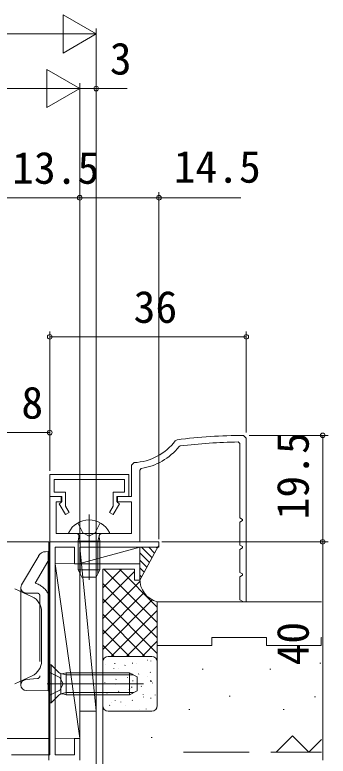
# Model space of a CAD drawing. Units: millimetres, scale not verified. Extents: x -1682 to -692, y -1188 to 424.
# Drawn here: x -901.3 to -843.9, y -962.1 to -826.3 of the extents above; entities that cross this region are included whole.
import ezdxf
from ezdxf.enums import TextEntityAlignment as Align

# ---------------------------------------------------------------- set-up
doc = ezdxf.new("R2010")
doc.units = ezdxf.units.MM
doc.header["$LTSCALE"] = 4
doc.linetypes.add('CHAIN2', pattern=[12, 9, -1, 1, -1])
doc.linetypes.add('DASHED3', pattern=[4, 3, -1])
for name, color, linetype, lineweight in [('0-3_YKK_11', 7, 'Continuous', 9), ('0-4_YKK_11E', 4, 'Continuous', 9), ('0-5_YKK_12', 2, 'Continuous', 9), ('0-6_YKK_13', 4, 'Continuous', 9), ('0-7_YKK_D', 6, 'Continuous', 9), ('0-8_YSS_K', 3, 'Continuous', 9)]:
    doc.layers.add(name, color=color, linetype=linetype, lineweight=lineweight)
doc.styles.add('ＭＳ ゴシック', font='')
doc.styles.get('ＭＳ ゴシック').set_extended_font_data('MS Gothic')

msp = doc.modelspace()

# ---------------------------------------------------------------- linework, layer by layer
at = {"layer": '0-3_YKK_11'}
for p, q in [((-871.536, -904.11), (-871.872, -904.305)), ((-858.871, -903.806), (-859.374, -903.306)), ((-858.871, -933.804), (-858.871, -903.806)), ((-871.171, -905.357), (-870.975, -905.249)), ((-860.376, -904.516), (-860.071, -904.816)), ((-860.071, -904.816), (-860.071, -918.4)), ((-879.395, -908.293), (-879.871, -908.792)), ((-879.871, -908.792), (-879.871, -914.504)), ((-878.371, -909.663), (-878.118, -909.366)), ((-894.871, -914.504), (-894.871, -910.504)), ((-894.871, -910.504), (-880.371, -910.504)), ((-880.371, -910.504), (-880.371, -914.504)), ((-878.371, -922.804), (-878.371, -909.663)), ((-894.071, -911.404), (-894.071, -913.704)), ((-881.171, -911.404), (-894.071, -911.404)), ((-881.171, -913.704), (-881.171, -911.404)), ((-892.771, -914.504), (-894.871, -914.504)), ((-894.871, -914.504), (-894.871, -922.804)), ((-892.671, -914.504), (-894.871, -914.504)), ((-894.071, -913.704), (-891.971, -913.704)), ((-892.771, -915.604), (-892.771, -914.504)), ((-892.671, -915.504), (-892.671, -914.504)), ((-891.971, -913.704), (-891.971, -916.252)), ((-883.271, -913.704), (-881.171, -913.704)), ((-883.271, -916.252), (-883.271, -913.704)), ((-882.571, -914.504), (-882.571, -915.504)), ((-879.871, -914.504), (-882.571, -914.504)), ((-882.471, -914.504), (-882.471, -915.604)), ((-880.371, -914.504), (-882.471, -914.504)), ((-893.671, -915.504), (-892.671, -915.504)), ((-893.671, -921.304), (-893.671, -915.504)), ((-893.145, -915.82), (-892.771, -915.604)), ((-891.999, -917.804), (-893.145, -915.82)), ((-891.971, -916.252), (-891.306, -917.404)), ((-883.937, -917.404), (-883.271, -916.252)), ((-882.098, -915.82), (-883.244, -917.804)), ((-882.571, -915.504), (-879.871, -915.504)), ((-882.471, -915.604), (-882.098, -915.82)), ((-879.871, -915.504), (-879.871, -921.304)), ((-891.306, -917.404), (-891.999, -917.804)), ((-883.244, -917.804), (-883.937, -917.404)), ((-860.071, -918.4), (-859.571, -918.689)), ((-859.571, -918.92), (-860.071, -919.209)), ((-859.571, -918.689), (-859.571, -918.92)), ((-860.071, -919.209), (-860.071, -923.4)), ((-879.871, -921.304), (-893.671, -921.304)), ((-894.871, -922.804), (-874.871, -922.804)), ((-894.871, -961.804), (-894.871, -922.804)), ((-894.871, -922.804), (-878.371, -922.804)), ((-874.871, -922.804), (-874.871, -923.804)), ((-893.871, -923.804), (-893.871, -961.804)), ((-890.371, -923.804), (-893.871, -923.804)), ((-890.371, -926.804), (-890.371, -923.804)), ((-889.371, -923.804), (-889.371, -926.804)), ((-874.871, -923.804), (-889.371, -923.804)), ((-860.071, -923.4), (-859.571, -923.689)), ((-859.571, -923.92), (-860.071, -924.209)), ((-860.071, -924.209), (-860.071, -928.4)), ((-859.571, -923.689), (-859.571, -923.92)), ((-889.371, -926.804), (-890.371, -926.804)), ((-860.071, -928.4), (-859.571, -928.689)), ((-859.571, -928.92), (-860.071, -929.209)), ((-860.071, -929.209), (-860.071, -933.4)), ((-859.571, -928.689), (-859.571, -928.92)), ((-860.071, -933.4), (-859.371, -933.804)), ((-859.371, -933.804), (-858.871, -933.804)), ((-890.371, -958.804), (-889.371, -958.804)), ((-890.371, -961.804), (-890.371, -958.804)), ((-889.371, -958.804), (-889.371, -962.804)), ((-901.871, -961.804), (-894.871, -961.804)), ((-893.871, -961.804), (-890.371, -961.804))]:
    msp.add_line(p, q, dxfattribs=at)
for centre, radius, start, end in [((-858.871, -1003.304), 100, 90.28792, 97.27556), ((-879.871, -898.304), 10, 272.7294, 323.12245), ((-879.871, -898.304), 11.2, 279.00505, 320.96976), ((-858.871, -1003.304), 98.8, 90.87254, 97.03664)]:
    msp.add_arc(centre, radius, start, end, dxfattribs=at)
at = {"layer": '0-4_YKK_11E'}
for p, q in [((-886.371, -926.804), (-886.371, -965.805)), ((-878.371, -926.805), (-886.371, -926.804)), ((-878.371, -929.805), (-878.371, -926.805)), ((-885.171, -927.805), (-879.371, -927.805)), ((-885.171, -963.805), (-885.171, -927.805)), ((-879.371, -927.805), (-879.371, -929.805)), ((-879.371, -929.805), (-878.371, -929.805))]:
    msp.add_line(p, q, dxfattribs=at)
at = {"layer": '0-5_YKK_12'}
for p, q in [((-895.072, -922.804), (-914.375, -922.804)), ((-895.072, -922.804), (-895.071, -962.804)), ((-895.072, -958.804), (-914.375, -958.804))]:
    msp.add_line(p, q, dxfattribs=at)
at = {"layer": '0-6_YKK_13', "linetype": 'CHAIN2'}
msp.add_line((-887.671, -917.804), (-887.671, -929.792), dxfattribs=at)
at = {"layer": '0-6_YKK_13', "linetype": 'DASHED3'}
for p, q in [((-889.721, -919.339), (-888.816, -921.154)), ((-885.621, -919.339), (-886.526, -921.154)), ((-887.671, -921.763), (-888.816, -921.154)), ((-887.671, -921.763), (-886.526, -921.154)), ((-897.538, -930.367), (-895.214, -926.417)), ((-899.173, -932.202), (-897.175, -932.202)), ((-896.675, -932.702), (-896.675, -947.338)), ((-894.871, -946.754), (-893.056, -947.659)), ((-899.26, -948.022), (-897.132, -947.836)), ((-893.056, -947.659), (-892.447, -948.804))]:
    msp.add_line(p, q, dxfattribs=at)
at = {"layer": '0-6_YKK_13'}
for p, q in [((-884.076, -921.304), (-891.267, -921.304)), ((-889.292, -922.704), (-889.533, -921.689)), ((-886.05, -922.704), (-885.81, -921.689)), ((-889.671, -922.704), (-889.527, -921.892)), ((-889.671, -922.704), (-889.671, -927.904)), ((-889.671, -922.704), (-885.671, -922.704)), ((-889.292, -922.704), (-889.292, -928.662)), ((-886.05, -922.704), (-886.05, -928.662)), ((-885.671, -922.704), (-885.816, -921.892)), ((-885.671, -922.704), (-885.671, -927.904)), ((-878.372, -923.804), (-889.375, -926.802)), ((-889.372, -923.804), (-889.372, -953.804)), ((-886.372, -923.804), (-889.372, -923.804)), ((-889.372, -923.804), (-889.372, -926.804)), ((-878.372, -923.804), (-889.372, -923.804)), ((-889.372, -923.804), (-886.371, -953.804)), ((-886.372, -953.804), (-886.372, -923.804)), ((-878.372, -926.804), (-878.372, -923.804)), ((-896.902, -925.341), (-900.035, -930.667)), ((-895.173, -924.602), (-895.64, -924.61)), ((-895.173, -924.602), (-895.173, -950.102)), ((-889.372, -926.801), (-893.885, -926.813)), ((-893.871, -926.813), (-889.372, -958.775)), ((-893.859, -958.775), (-893.871, -926.813)), ((-889.372, -958.801), (-889.372, -926.801)), ((-889.372, -926.804), (-878.372, -926.804)), ((-889.671, -927.904), (-888.971, -929.304)), ((-889.671, -927.904), (-885.671, -927.904)), ((-886.371, -929.304), (-885.671, -927.904)), ((-888.971, -929.304), (-886.371, -929.304)), ((-900.173, -931.171), (-900.173, -949.04)), ((-898.107, -932.859), (-901.272, -931.383)), ((-896.375, -935.578), (-896.375, -944.626)), ((-894.871, -945.304), (-894.621, -945.304)), ((-894.871, -945.304), (-894.871, -952.304)), ((-894.621, -945.304), (-894.621, -952.304)), ((-894.621, -945.304), (-893.192, -946.734)), ((-901.272, -948.821), (-898.107, -947.345)), ((-892.871, -950.679), (-892.871, -946.93)), ((-891.871, -947.183), (-892.821, -946.944)), ((-891.871, -946.804), (-892.432, -946.945)), ((-891.871, -950.804), (-891.871, -946.804)), ((-891.871, -946.804), (-880.271, -946.804)), ((-891.871, -947.183), (-879.513, -947.183)), ((-880.271, -946.804), (-878.871, -947.504)), ((-880.271, -946.804), (-880.271, -950.804)), ((-878.871, -947.504), (-878.871, -950.104)), ((-877.685, -948.804), (-895.371, -948.804)), ((-900.173, -949.018), (-900.173, -949.032)), ((-895.173, -950.102), (-899.19, -950.032)), ((-878.871, -950.104), (-880.271, -950.804)), ((-894.621, -952.304), (-893.192, -950.875)), ((-891.871, -950.425), (-892.821, -950.665)), ((-891.871, -950.804), (-892.432, -950.664)), ((-891.871, -950.425), (-879.513, -950.425)), ((-891.871, -950.804), (-880.271, -950.804)), ((-894.871, -952.304), (-894.621, -952.304)), ((-889.372, -953.804), (-886.372, -953.804)), ((-889.372, -958.801), (-893.859, -958.775))]:
    msp.add_line(p, q, dxfattribs=at)
at = {"layer": '0-6_YKK_13', "linetype": 'DASHED3'}
msp.add_lwpolyline([(-894.871, -950.854), (-893.056, -949.949), (-892.447, -948.804)], dxfattribs=at)
at = {"layer": '0-6_YKK_13'}
for centre, radius, start, end in [((-887.671, -923.004), 4.2, 27.28096, 152.71902), ((-891.267, -921.15), 0.154, 152.71902, 270), ((-890.019, -921.804), 0.5, 349.90904, 90), ((-885.324, -921.804), 0.5, 90, 190.09094), ((-884.076, -921.15), 0.154, 270, 27.28096), ((-895.614, -926.11), 1.5, 90.99991, 149.53436), ((-895.473, -926.265), 0.3, 329.53436, 359.99991), ((-899.173, -931.174), 1, 149.53436, 179.99991), ((-899.375, -935.578), 3, 0, 65), ((-899.375, -944.626), 3, 295, 0), ((-892.626, -946.168), 0.8, 225, 284.03624), ((-899.173, -949.032), 1, 179.99991, 268.99991), ((-892.626, -951.44), 0.8, 75.96375, 135)]:
    msp.add_arc(centre, radius, start, end, dxfattribs=at)
at = {"layer": '0-6_YKK_13', "linetype": 'DASHED3'}
for centre, radius, start, end in [((-899.173, -931.202), 1, 179.99991, 270), ((-898.675, -934.202), 4, 28.87799, 73.4774), ((-897.175, -932.702), 0.5, 359.99992, 90), ((-897.175, -947.338), 0.5, 274.99997, 359.99992), ((-899.173, -949.018), 1, 94.99997, 179.99991)]:
    msp.add_arc(centre, radius, start, end, dxfattribs=at)
at = {"layer": '0-7_YKK_D'}
for p, q in [((-892.434, -826.301), (-892.434, -833.301)), ((-886.372, -829.801), (-892.434, -826.301)), ((-886.371, -925.804), (-886.372, -828.801)), ((-1109.372, -829.803), (-893.372, -829.801)), ((-886.372, -829.801), (-898.496, -829.801)), ((-886.372, -829.801), (-892.434, -833.301)), ((-895.434, -836.301), (-895.434, -843.301)), ((-889.372, -839.801), (-895.434, -836.301)), ((-889.371, -923.103), (-889.372, -838.801)), ((-889.371, -923.103), (-889.371, -838.801)), ((-886.371, -925.804), (-886.371, -838.801)), ((-1106.372, -839.803), (-896.372, -839.801)), ((-889.372, -839.801), (-901.496, -839.801)), ((-889.372, -839.801), (-895.434, -843.301)), ((-889.371, -839.801), (-886.371, -839.801)), ((-886.371, -839.801), (-880.671, -839.801)), ((-889.371, -923.103), (-889.371, -858.802)), ((-889.371, -923.103), (-889.371, -858.802)), ((-874.871, -922.304), (-874.871, -858.802)), ((-902.875, -859.802), (-889.371, -859.802)), ((-889.371, -859.802), (-874.871, -859.802)), ((-874.871, -859.802), (-859.891, -859.802)), ((-894.871, -909.804), (-894.871, -884.269)), ((-858.871, -902.806), (-858.871, -884.269)), ((-858.871, -885.269), (-894.871, -885.269)), ((-894.871, -909.804), (-894.871, -901.804)), ((-902.875, -902.804), (-894.871, -902.804)), ((-858.374, -903.306), (-843.873, -903.306)), ((-844.873, -922.804), (-844.873, -903.306)), ((-874.371, -922.804), (-843.873, -922.804)), ((-871.871, -922.804), (-843.873, -922.804)), ((-844.873, -962.804), (-844.873, -922.804))]:
    msp.add_line(p, q, dxfattribs=at)
for centre in [(-886.371, -839.801), (-889.371, -859.802), (-874.871, -859.802), (-894.871, -885.269), (-858.871, -885.269), (-894.871, -902.804), (-844.873, -903.306), (-844.873, -922.804), (-844.873, -922.804)]:
    msp.add_circle(centre, 0.425, dxfattribs=at)
at = {"layer": '0-8_YSS_K'}
for p, q in [((-874.936, -923.551), (-878.372, -929.804)), ((-876.135, -925.733), (-878.063, -923.804)), ((-875.657, -924.863), (-876.716, -923.804)), ((-875.18, -923.994), (-875.369, -923.804)), ((-876.613, -926.602), (-878.372, -924.843)), ((-877.09, -927.471), (-878.372, -926.19)), ((-881.761, -927.805), (-885.172, -931.215)), ((-879.371, -928.243), (-885.172, -934.044)), ((-884.894, -927.857), (-875.172, -937.58)), ((-882.119, -927.805), (-875.172, -934.752)), ((-877.568, -928.341), (-878.372, -927.537)), ((-878.045, -929.21), (-878.372, -928.884)), ((-878.29, -929.99), (-885.203, -936.904)), ((-885.172, -930.409), (-875.172, -940.409)), ((-877.55, -932.079), (-885.172, -939.701)), ((-885.172, -933.237), (-875.172, -943.237)), ((-876.094, -933.451), (-885.171, -942.529)), ((-875.172, -936.807), (-875.172, -933.804)), ((-845.097, -933.804), (-875.172, -933.804)), ((-875.172, -944.802), (-875.172, -934.802)), ((-885.172, -936.065), (-877.435, -943.802)), ((-875.172, -935.357), (-883.616, -943.802)), ((-885.172, -938.894), (-880.264, -943.802)), ((-875.172, -938.186), (-880.787, -943.802)), ((-865.172, -941.804), (-865.172, -940.304)), ((-845.097, -940.304), (-845.174, -940.304)), ((-845.174, -941.804), (-845.174, -940.304)), ((-885.171, -941.723), (-883.092, -943.802)), ((-875.172, -941.014), (-877.959, -943.802)), ((-875.172, -941.804), (-865.172, -941.804)), ((-855.172, -941.804), (-845.174, -941.804)), ((-885.171, -944.802), (-885.171, -952.802)), ((-876.172, -943.802), (-884.171, -943.802)), ((-883.626, -943.815), (-883.617, -943.802)), ((-876.951, -944.488), (-876.924, -944.446)), ((-876.36, -944.63), (-876.358, -944.62)), ((-875.172, -952.802), (-875.172, -944.802)), ((-884.746, -945.201), (-884.744, -945.191)), ((-883.14, -946.047), (-883.113, -946.005)), ((-882.963, -945.125), (-882.965, -945.025)), ((-882.199, -946.068), (-882.197, -946.059)), ((-881.11, -945.431), (-881.083, -945.389)), ((-879.697, -945.078), (-879.698, -944.978)), ((-878.981, -945.104), (-878.954, -945.062)), ((-866.952, -946.093), (-866.752, -946.093)), ((-854.589, -946.093), (-854.389, -946.093)), ((-845.43, -945.041), (-845.23, -945.041)), ((-879.663, -946.985), (-879.661, -946.975)), ((-878.594, -947.046), (-878.567, -947.004)), ((-877.036, -947.512), (-877.034, -947.502)), ((-876.465, -946.72), (-876.438, -946.678)), ((-884.782, -948.605), (-884.755, -948.563)), ((-882.752, -947.989), (-882.725, -947.947)), ((-880.624, -947.663), (-880.597, -947.62)), ((-879.652, -948.302), (-879.653, -948.202)), ((-876.435, -948.356), (-876.235, -948.356)), ((-876.385, -948.255), (-876.387, -948.155)), ((-876.078, -948.662), (-876.051, -948.62)), ((-882.875, -948.95), (-882.873, -948.94)), ((-882.266, -950.221), (-882.239, -950.179)), ((-880.328, -949.818), (-880.326, -949.808)), ((-880.236, -949.605), (-880.209, -949.562)), ((-879.978, -949.399), (-879.778, -949.399)), ((-878.108, -949.278), (-878.081, -949.236)), ((-884.395, -950.547), (-884.368, -950.505)), ((-877.792, -950.734), (-877.79, -950.725)), ((-877.72, -951.22), (-877.693, -951.178)), ((-876.341, -951.48), (-876.342, -951.38)), ((-875.592, -950.894), (-875.564, -950.851)), ((-862.007, -951.038), (-861.807, -951.038)), ((-846.405, -951.194), (-846.205, -951.194)), ((-883.909, -952.779), (-883.882, -952.737)), ((-883.631, -952.173), (-883.629, -952.163)), ((-882.869, -951.944), (-882.87, -951.845)), ((-881.879, -952.163), (-881.852, -952.121)), ((-881.004, -952.7), (-881.002, -952.69)), ((-879.75, -951.836), (-879.723, -951.794)), ((-875.204, -952.836), (-875.177, -952.793)), ((-884.171, -953.802), (-876.172, -953.802)), ((-879.363, -953.778), (-879.336, -953.736)), ((-878.457, -953.567), (-878.455, -953.558)), ((-877.234, -953.452), (-877.207, -953.41)), ((-869.424, -953.482), (-869.224, -953.482)), ((-852.117, -953.482), (-851.917, -953.482)), ((-853.404, -961.303), (-850.404, -958.303)), ((-850.404, -958.303), (-847.404, -961.303)), ((-876.309, -958.66), (-876.109, -958.66)), ((-847.404, -961.303), (-845.097, -958.997))]:
    msp.add_line(p, q, dxfattribs=at)
at = {"layer": '0-8_YSS_K', "linetype": 'DASHED3'}
msp.add_line((-870.371, -961.303), (-845.097, -961.303), dxfattribs=at)
at = {"layer": '0-8_YSS_K'}
msp.add_lwpolyline([(-855.172, -941.804), (-855.172, -940.304), (-865.172, -940.304)], dxfattribs=at)
for centre, radius, start, end in [((-874.124, -929.684), 4.251, 177.5757, 255.72856), ((-884.171, -944.802), 1, 90, 180), ((-876.172, -944.802), 1, 0, 90), ((-884.171, -952.802), 1, 180, 270), ((-876.172, -952.802), 1, 270, 0)]:
    msp.add_arc(centre, radius, start, end, dxfattribs=at)

# ---------------------------------------------------------------- texts
at = {"layer": '0-7_YKK_D', "color": 4, "style": 'ＭＳ ゴシック'}
for s, p in [('3', (-883.871, -839.001)), ('13.5', (-901.763, -859.002)), ('14.5', (-872.171, -858.802)), ('36', (-879.511, -884.469)), ('8', (-900.073, -902.004))]:
    msp.add_text(s, height=5.865, dxfattribs=at).set_placement(p, align=Align.BOTTOM_LEFT)
for s, p in [('19.5', (-845.673, -918.695)), ('40', (-845.673, -945.444))]:
    msp.add_text(s, height=5.865, rotation=90, dxfattribs=at).set_placement(p, align=Align.BOTTOM_LEFT)

doc.saveas('drawing.dxf')
